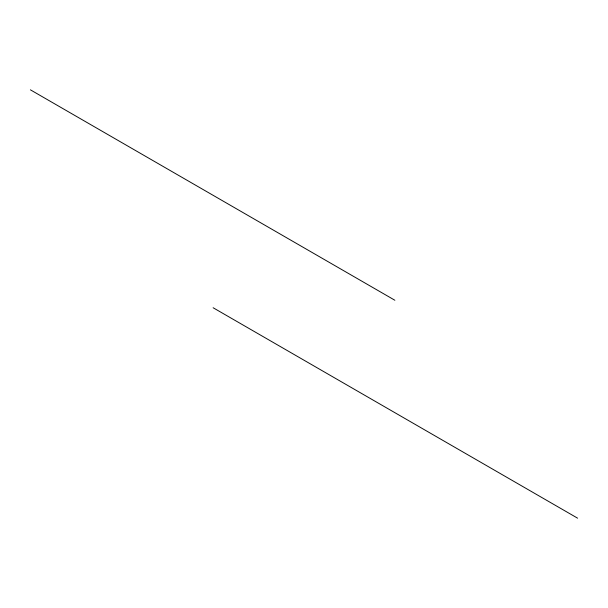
<?xml version="1.0" encoding="UTF-8"?>
<svg xmlns="http://www.w3.org/2000/svg" width="608" height="608" viewBox="0 0 608 608"><rect width="100%" height="100%" fill="white"/><g stroke="black" fill="none" stroke-linecap="round" stroke-linejoin="round"><path stroke-width="0.91" d="M30.4 89.824L394.873 300.253M213.127 307.747L577.6 518.176"/></g></svg>
